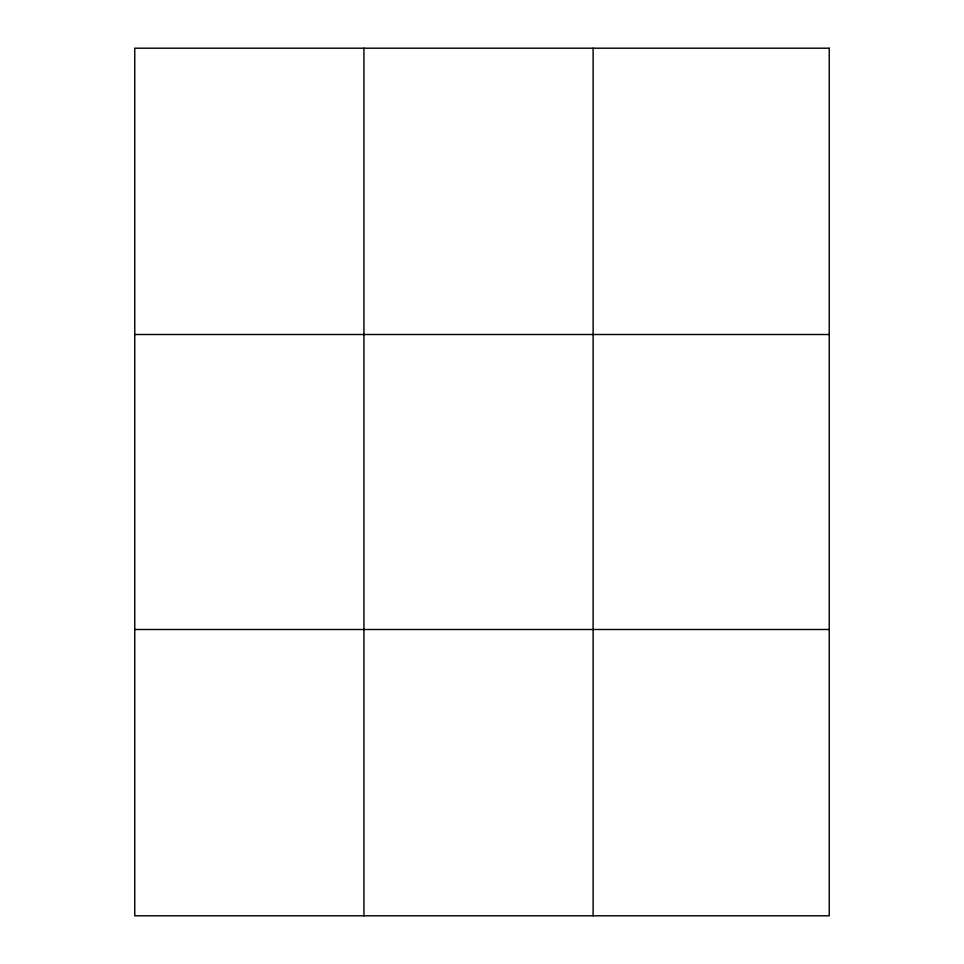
<?xml version="1.0" encoding="UTF-8"?>
<svg xmlns="http://www.w3.org/2000/svg" width="964" height="964" viewBox="0 0 964 964"><rect width="100%" height="100%" fill="white"/><g stroke="black" fill="none" stroke-linecap="round" stroke-linejoin="round"><path stroke-width="1.45" d="M363.934 48.2L363.934 915.8M593.113 48.2L593.113 915.8M134.755 334.508L829.245 334.508M134.755 629.492L829.245 629.492M829.245 48.2L829.245 915.8L134.755 915.8L134.755 48.2L829.245 48.2"/></g></svg>
